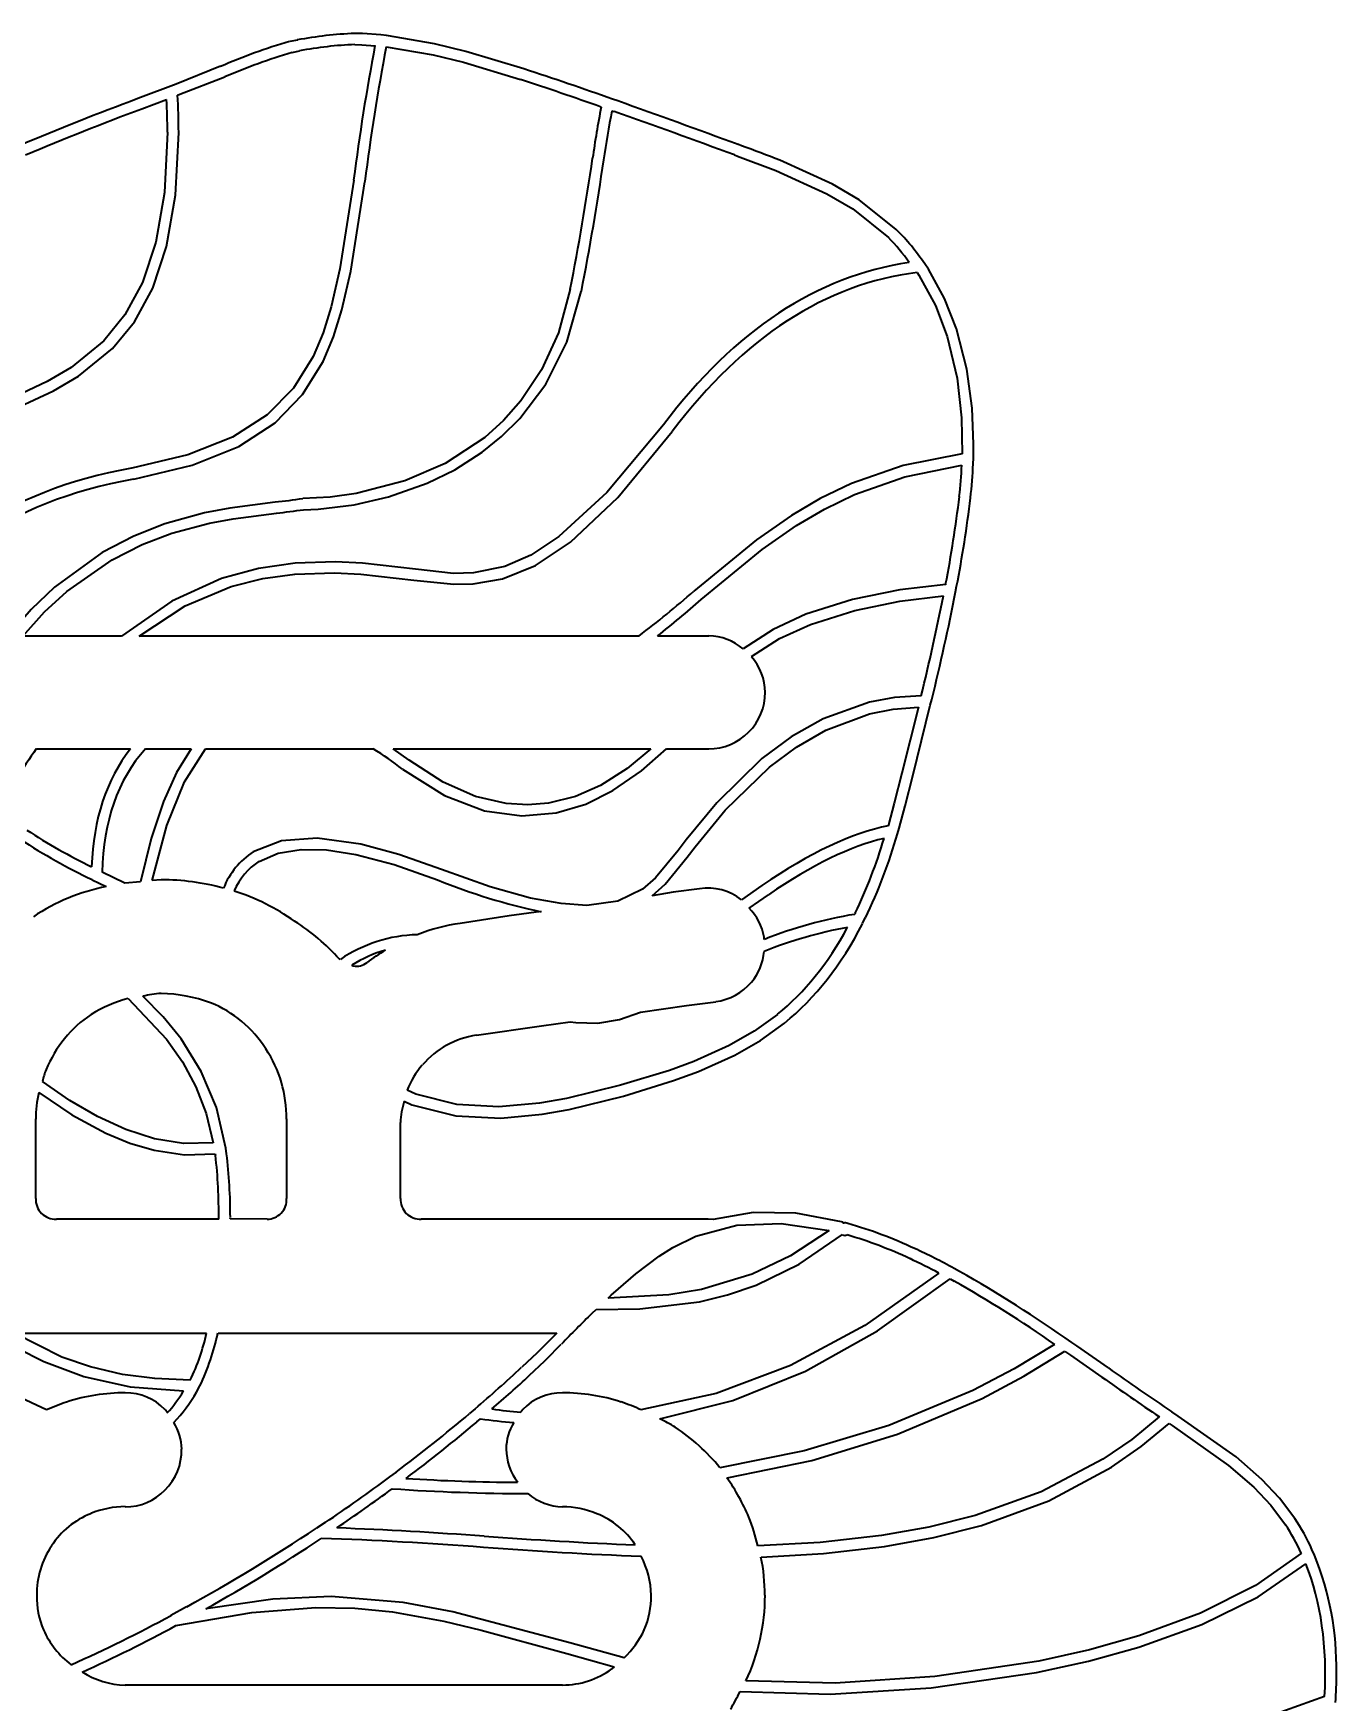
# Model space of a CAD drawing. Extents: x 315 to 857, y 212 to 651.
# Drawn here: x 402.13 to 411.11, y 323.7 to 335.2 of the extents above; entities that cross this region are included whole.
import ezdxf

# ---------------------------------------------------------------- set-up
doc = ezdxf.new("R2010")
doc.units = 0

msp = doc.modelspace()

# ---------------------------------------------------------------- linework, layer by layer
at = {"color": 7, "lineweight": 35, "ltscale": 0.001332}
msp.add_line((404.398, 335.203), (404.344, 335.204), dxfattribs=at)
at = {"color": 7, "lineweight": 35, "ltscale": 0.003192}
msp.add_line((404.525, 335.193), (404.398, 335.203), dxfattribs=at)
at = {"color": 7, "lineweight": 35, "ltscale": 0.000957027}
msp.add_line((404.563, 335.189), (404.525, 335.193), dxfattribs=at)
at = {"color": 7, "lineweight": 35, "ltscale": 0.001361}
msp.add_line((403.949, 335.158), (403.896, 335.147), dxfattribs=at)
at = {"color": 7, "lineweight": 35, "ltscale": 0.001288}
msp.add_line((403.913, 335.072), (403.964, 335.083), dxfattribs=at)
at = {"color": 7, "lineweight": 35, "ltscale": 0.001219}
msp.add_line((404.345, 335.127), (404.394, 335.126), dxfattribs=at)
at = {"color": 7, "lineweight": 35, "ltscale": 0.002253}
msp.add_line((404.394, 335.126), (404.484, 335.119), dxfattribs=at)
at = {"color": 7, "lineweight": 35, "ltscale": 0.008247}
msp.add_line((403.419, 334.977), (403.113, 334.855), dxfattribs=at)
at = {"color": 7, "lineweight": 35, "ltscale": 0.007029}
msp.add_line((403.113, 334.855), (402.85, 334.755), dxfattribs=at)
at = {"color": 7, "lineweight": 35, "ltscale": 0.008282}
msp.add_line((403.14, 334.784), (403.448, 334.905), dxfattribs=at)
at = {"color": 7, "lineweight": 35, "ltscale": 0.004557}
msp.add_line((402.878, 334.683), (403.048, 334.748), dxfattribs=at)
at = {"color": 7, "lineweight": 35, "ltscale": 0.000432291}
msp.add_line((403.124, 334.777), (403.14, 334.784), dxfattribs=at)
at = {"color": 7, "lineweight": 35, "ltscale": 0.000940692}
msp.add_line((406.157, 334.739), (406.121, 334.751), dxfattribs=at)
at = {"color": 7, "lineweight": 35, "ltscale": 0.000371077}
msp.add_line((406.117, 334.671), (406.131, 334.666), dxfattribs=at)
at = {"color": 7, "lineweight": 35, "ltscale": 0.000584797}
msp.add_line((407.009, 334.43), (406.988, 334.438), dxfattribs=at)
at = {"color": 7, "lineweight": 35, "ltscale": 0.00057732}
msp.add_line((406.961, 334.366), (406.983, 334.358), dxfattribs=at)
at = {"color": 7, "lineweight": 35, "ltscale": 0.007046}
msp.add_line((406.983, 334.358), (407.246, 334.258), dxfattribs=at)
at = {"color": 7, "lineweight": 35, "ltscale": 0.001116}
msp.add_line((408.298, 333.579), (408.273, 333.616), dxfattribs=at)
at = {"color": 7, "lineweight": 35, "ltscale": 0.000574548}
msp.add_line((408.22, 333.556), (408.233, 333.537), dxfattribs=at)
at = {"color": 7, "lineweight": 35, "ltscale": 0.002455}
msp.add_line((408.608, 332.276), (408.609, 332.374), dxfattribs=at)
at = {"color": 7, "lineweight": 35, "ltscale": 0.000948038}
msp.add_line((408.607, 332.238), (408.608, 332.276), dxfattribs=at)
at = {"color": 7, "lineweight": 35, "ltscale": 4.81801e-05}
msp.add_line((408.417, 331.409), (408.417, 331.407), dxfattribs=at)
at = {"color": 7, "lineweight": 35, "ltscale": 0.000992611}
msp.add_line((408.485, 331.355), (408.492, 331.394), dxfattribs=at)
at = {"color": 7, "lineweight": 35, "ltscale": 0.017057}
msp.add_line((402.738, 331.051), (402.056, 331.051), dxfattribs=at)
at = {"color": 7, "lineweight": 35, "ltscale": 0.086107}
msp.add_line((406.302, 331.051), (402.858, 331.051), dxfattribs=at)
at = {"color": 7, "lineweight": 35, "ltscale": 0.008829}
msp.add_line((406.784, 331.051), (406.431, 331.051), dxfattribs=at)
at = {"color": 7, "lineweight": 35, "ltscale": 0.000966836}
msp.add_line((408.311, 330.575), (408.321, 330.613), dxfattribs=at)
at = {"color": 7, "lineweight": 35, "ltscale": 0.011698}
msp.add_line((408.229, 330.561), (408.115, 330.107), dxfattribs=at)
at = {"color": 7, "lineweight": 35, "ltscale": 0.012561}
msp.add_line((408.19, 330.088), (408.311, 330.575), dxfattribs=at)
at = {"color": 7, "lineweight": 35, "ltscale": 0.016203}
msp.add_line((402.15, 330.274), (402.798, 330.274), dxfattribs=at)
at = {"color": 7, "lineweight": 35, "ltscale": 0.007855}
msp.add_line((402.902, 330.274), (403.216, 330.274), dxfattribs=at)
at = {"color": 7, "lineweight": 35, "ltscale": 0.028923}
msp.add_line((403.315, 330.274), (404.472, 330.274), dxfattribs=at)
at = {"color": 7, "lineweight": 35, "ltscale": 0.003407}
msp.add_line((404.72, 330.195), (404.609, 330.274), dxfattribs=at)
at = {"color": 7, "lineweight": 35, "ltscale": 0.044413}
msp.add_line((404.609, 330.274), (406.385, 330.274), dxfattribs=at)
at = {"color": 7, "lineweight": 35, "ltscale": 0.007272}
msp.add_line((406.493, 330.274), (406.784, 330.274), dxfattribs=at)
at = {"color": 7, "lineweight": 35, "ltscale": 0.005364}
msp.add_line((408.115, 330.107), (408.063, 329.899), dxfattribs=at)
at = {"color": 7, "lineweight": 35, "ltscale": 0.005356}
msp.add_line((408.137, 329.88), (408.19, 330.088), dxfattribs=at)
at = {"color": 7, "lineweight": 35, "ltscale": 0.00388}
msp.add_line((408.063, 329.899), (408.022, 329.749), dxfattribs=at)
at = {"color": 7, "lineweight": 35, "ltscale": 0.003951}
msp.add_line((408.096, 329.728), (408.137, 329.88), dxfattribs=at)
at = {"color": 7, "lineweight": 35, "ltscale": 0.000154578}
msp.add_line((408.022, 329.749), (408.021, 329.743), dxfattribs=at)
at = {"color": 7, "lineweight": 35, "ltscale": 0.00103}
msp.add_line((408.085, 329.688), (408.096, 329.728), dxfattribs=at)
at = {"color": 7, "lineweight": 35, "ltscale": 0.002281}
msp.add_line((406.629, 329.646), (406.574, 329.573), dxfattribs=at)
at = {"color": 7, "lineweight": 35, "ltscale": 0.002256}
msp.add_line((406.636, 329.527), (406.69, 329.599), dxfattribs=at)
at = {"color": 7, "lineweight": 35, "ltscale": 0.002707}
msp.add_line((402.535, 329.372), (402.632, 329.324), dxfattribs=at)
at = {"color": 7, "lineweight": 35, "ltscale": 0.004329}
msp.add_line((402.76, 329.347), (402.604, 329.424), dxfattribs=at)
at = {"color": 7, "lineweight": 35, "ltscale": 0.002739}
msp.add_line((402.869, 329.358), (402.76, 329.347), dxfattribs=at)
at = {"color": 7, "lineweight": 35, "ltscale": 0.001537}
msp.add_line((403.01, 329.372), (402.949, 329.366), dxfattribs=at)
at = {"color": 7, "lineweight": 35, "ltscale": 0.004293}
msp.add_line((407.151, 329.331), (407.01, 329.233), dxfattribs=at)
at = {"color": 7, "lineweight": 35, "ltscale": 0.005419}
msp.add_line((406.158, 329.225), (405.944, 329.195), dxfattribs=at)
at = {"color": 7, "lineweight": 35, "ltscale": 0.00364}
msp.add_line((406.539, 329.285), (406.395, 329.26), dxfattribs=at)
at = {"color": 7, "lineweight": 35, "ltscale": 0.004598}
msp.add_line((406.721, 329.308), (406.539, 329.285), dxfattribs=at)
at = {"color": 7, "lineweight": 35, "ltscale": 0.004023}
msp.add_line((407.063, 329.176), (407.195, 329.268), dxfattribs=at)
at = {"color": 7, "lineweight": 35, "ltscale": 0.008521}
msp.add_line((405.409, 329.122), (405.072, 329.071), dxfattribs=at)
at = {"color": 7, "lineweight": 35, "ltscale": 0.005595}
msp.add_line((405.63, 329.152), (405.409, 329.122), dxfattribs=at)
at = {"color": 7, "lineweight": 35, "ltscale": 0.000261706}
msp.add_line((407.794, 329.142), (407.79, 329.133), dxfattribs=at)
at = {"color": 7, "lineweight": 35, "ltscale": 0.001092}
msp.add_line((407.844, 329.069), (407.863, 329.108), dxfattribs=at)
at = {"color": 7, "lineweight": 35, "ltscale": 0.000389181}
msp.add_line((407.167, 328.96), (407.165, 328.975), dxfattribs=at)
at = {"color": 7, "lineweight": 35, "ltscale": 0.000173671}
msp.add_line((404.245, 328.822), (404.239, 328.825), dxfattribs=at)
at = {"color": 7, "lineweight": 35, "ltscale": 0.000249756}
msp.add_line((404.334, 328.777), (404.325, 328.782), dxfattribs=at)
at = {"color": 7, "lineweight": 35, "ltscale": 0.0051}
msp.add_line((406.63, 328.504), (406.832, 328.531), dxfattribs=at)
at = {"color": 7, "lineweight": 35, "ltscale": 0.007973}
msp.add_line((406.314, 328.46), (406.63, 328.504), dxfattribs=at)
at = {"color": 7, "lineweight": 35, "ltscale": 0.01131}
msp.add_line((405.183, 328.301), (405.631, 328.365), dxfattribs=at)
at = {"color": 7, "lineweight": 35, "ltscale": 0.00502}
msp.add_line((405.631, 328.365), (405.83, 328.393), dxfattribs=at)
at = {"color": 7, "lineweight": 35, "ltscale": 0.000951612}
msp.add_line((405.83, 328.393), (405.867, 328.388), dxfattribs=at)
at = {"color": 7, "lineweight": 35, "ltscale": 0.00145}
msp.add_line((404.686, 327.845), (404.738, 327.821), dxfattribs=at)
at = {"color": 7, "lineweight": 35, "ltscale": 0.001673}
msp.add_line((404.765, 327.893), (404.705, 327.921), dxfattribs=at)
at = {"color": 7, "lineweight": 35, "ltscale": 0.013677}
msp.add_line((402.146, 327.176), (402.146, 327.723), dxfattribs=at)
at = {"color": 7, "lineweight": 35, "ltscale": 0.000197601}
msp.add_line((403.874, 327.723), (403.874, 327.715), dxfattribs=at)
at = {"color": 7, "lineweight": 35, "ltscale": 0.000198364}
for p, q in [((403.874, 327.715), (403.874, 327.707)), ((403.874, 327.707), (403.874, 327.699))]:
    msp.add_line(p, q, dxfattribs=at)
at = {"color": 7, "lineweight": 35, "ltscale": 0.013083}
for p, q in [((403.874, 327.699), (403.874, 327.176)), ((404.659, 327.176), (404.659, 327.699))]:
    msp.add_line(p, q, dxfattribs=at)
at = {"color": 7, "lineweight": 35, "ltscale": 0.000963533}
msp.add_line((403.461, 327.483), (403.456, 327.521), dxfattribs=at)
at = {"color": 7, "lineweight": 35, "ltscale": 0.000222951}
msp.add_line((403.383, 327.482), (403.384, 327.473), dxfattribs=at)
at = {"color": 7, "lineweight": 35, "ltscale": 0.027955}
msp.add_line((403.407, 327.033), (402.289, 327.033), dxfattribs=at)
at = {"color": 7, "lineweight": 35, "ltscale": 0.000282462}
msp.add_line((403.486, 327.034), (403.487, 327.045), dxfattribs=at)
at = {"color": 7, "lineweight": 35, "ltscale": 0.006339}
msp.add_line((403.74, 327.033), (403.486, 327.034), dxfattribs=at)
at = {"color": 7, "lineweight": 35, "ltscale": 0.004886}
msp.add_line((404.998, 327.033), (404.802, 327.033), dxfattribs=at)
at = {"color": 7, "lineweight": 35, "ltscale": 0.043966}
msp.add_line((406.756, 327.033), (404.998, 327.033), dxfattribs=at)
at = {"color": 7, "lineweight": 35, "ltscale": 0.000508118}
msp.add_line((406.777, 327.033), (406.756, 327.033), dxfattribs=at)
at = {"color": 7, "lineweight": 35, "ltscale": 9.53674e-05}
msp.add_line((406.78, 327.033), (406.777, 327.033), dxfattribs=at)
at = {"color": 7, "lineweight": 35, "ltscale": 0.000847821}
msp.add_line((406.814, 327.03), (406.78, 327.033), dxfattribs=at)
at = {"color": 7, "lineweight": 35, "ltscale": 0.00028737}
msp.add_line((407.709, 327.012), (407.698, 327.015), dxfattribs=at)
at = {"color": 7, "lineweight": 35, "ltscale": 0.000588248}
msp.add_line((407.742, 327.003), (407.72, 327.009), dxfattribs=at)
at = {"color": 7, "lineweight": 35, "ltscale": 0.001075}
msp.add_line((408.513, 326.672), (408.475, 326.693), dxfattribs=at)
at = {"color": 7, "lineweight": 35, "ltscale": 0.004431}
msp.add_line((406.112, 326.508), (406.246, 326.625), dxfattribs=at)
at = {"color": 7, "lineweight": 35, "ltscale": 0.001161}
msp.add_line((406.246, 326.625), (406.281, 326.655), dxfattribs=at)
at = {"color": 7, "lineweight": 35, "ltscale": 0.000823362}
msp.add_line((408.447, 326.621), (408.475, 326.605), dxfattribs=at)
at = {"color": 7, "lineweight": 35, "ltscale": 0.000741817}
msp.add_line((406.091, 326.488), (406.112, 326.508), dxfattribs=at)
at = {"color": 7, "lineweight": 35, "ltscale": 0.000989641}
msp.add_line((405.98, 326.384), (406.009, 326.411), dxfattribs=at)
at = {"color": 7, "lineweight": 35, "ltscale": 0.033082}
msp.add_line((402, 326.248), (403.323, 326.248), dxfattribs=at)
at = {"color": 7, "lineweight": 35, "ltscale": 0.039897}
msp.add_line((403.402, 326.248), (404.998, 326.248), dxfattribs=at)
at = {"color": 7, "lineweight": 35, "ltscale": 0.018462}
msp.add_line((404.998, 326.248), (405.736, 326.248), dxfattribs=at)
at = {"color": 7, "lineweight": 35, "ltscale": 0.00366}
msp.add_line((405.713, 326.225), (405.611, 326.121), dxfattribs=at)
at = {"color": 7, "lineweight": 35, "ltscale": 0.000802746}
msp.add_line((405.736, 326.248), (405.713, 326.225), dxfattribs=at)
at = {"color": 7, "lineweight": 35, "ltscale": 0.003656}
msp.add_line((405.602, 326.112), (405.495, 326.012), dxfattribs=at)
at = {"color": 7, "lineweight": 35, "ltscale": 0.000319923}
msp.add_line((405.611, 326.121), (405.602, 326.112), dxfattribs=at)
at = {"color": 7, "lineweight": 35, "ltscale": 0.003721}
msp.add_line((405.664, 326.065), (405.768, 326.172), dxfattribs=at)
at = {"color": 7, "lineweight": 35, "ltscale": 0.000145586}
msp.add_line((409.238, 326.123), (409.243, 326.119), dxfattribs=at)
at = {"color": 7, "lineweight": 35, "ltscale": 0.001004}
msp.add_line((409.243, 326.119), (409.276, 326.096), dxfattribs=at)
at = {"color": 7, "lineweight": 35, "ltscale": 0.000999744}
msp.add_line((409.32, 326.16), (409.287, 326.183), dxfattribs=at)
at = {"color": 7, "lineweight": 35, "ltscale": 0.006656}
msp.add_line((409.538, 326.007), (409.32, 326.16), dxfattribs=at)
at = {"color": 7, "lineweight": 35, "ltscale": 0.003705}
msp.add_line((405.547, 325.955), (405.655, 326.057), dxfattribs=at)
at = {"color": 7, "lineweight": 35, "ltscale": 0.000323149}
msp.add_line((405.655, 326.057), (405.664, 326.066), dxfattribs=at)
at = {"color": 7, "lineweight": 35, "ltscale": 0.006644}
msp.add_line((409.276, 326.096), (409.493, 325.944), dxfattribs=at)
at = {"color": 7, "lineweight": 35, "ltscale": 0.001194}
msp.add_line((403.254, 325.841), (403.277, 325.883), dxfattribs=at)
at = {"color": 7, "lineweight": 35, "ltscale": 0.000717812}
msp.add_line((403.053, 325.698), (403.037, 325.721), dxfattribs=at)
at = {"color": 7, "lineweight": 35, "ltscale": 0.001241}
msp.add_line((405.174, 325.725), (405.136, 325.693), dxfattribs=at)
at = {"color": 7, "lineweight": 35, "ltscale": 0.000856021}
msp.add_line((405.186, 325.635), (405.212, 325.657), dxfattribs=at)
at = {"color": 7, "lineweight": 35, "ltscale": 0.000555923}
msp.add_line((405.502, 325.721), (405.49, 325.703), dxfattribs=at)
at = {"color": 7, "lineweight": 35, "ltscale": 0.001346}
msp.add_line((410.02, 325.675), (409.975, 325.705), dxfattribs=at)
at = {"color": 7, "lineweight": 35, "ltscale": 0.000644771}
msp.add_line((409.956, 325.625), (409.977, 325.611), dxfattribs=at)
at = {"color": 7, "lineweight": 35, "ltscale": 0.001397}
msp.add_line((404.63, 325.29), (404.585, 325.257), dxfattribs=at)
at = {"color": 7, "lineweight": 35, "ltscale": 0.001801}
msp.add_line((404.14, 324.943), (404.081, 324.903), dxfattribs=at)
at = {"color": 7, "lineweight": 35, "ltscale": 0.00108}
msp.add_line((410.958, 324.717), (410.941, 324.757), dxfattribs=at)
at = {"color": 7, "lineweight": 35, "ltscale": 0.003075}
msp.add_line((403.186, 324.36), (403.078, 324.301), dxfattribs=at)
at = {"color": 7, "lineweight": 35, "ltscale": 0.008496}
msp.add_line((405.806, 324.039), (406.133, 323.948), dxfattribs=at)
at = {"color": 7, "lineweight": 35, "ltscale": 0.009704}
msp.add_line((406.201, 324.009), (405.827, 324.113), dxfattribs=at)
at = {"color": 7, "lineweight": 35, "ltscale": 0.000550365}
msp.add_line((406.133, 323.948), (406.117, 323.933), dxfattribs=at)
at = {"color": 7, "lineweight": 35, "ltscale": 0.075321}
msp.add_line((405.776, 323.822), (402.763, 323.822), dxfattribs=at)
at = {"color": 7, "lineweight": 35}
for points in [[(404.561, 335.111), (404.885, 335.056), (405.094, 335.005), (405.486, 334.886)], [(405.51, 334.959), (405.11, 335.08), (404.895, 335.133), (404.563, 335.189)], [(403.054, 334.524), (403.033, 334.108), (402.974, 333.766), (402.882, 333.488), (402.761, 333.264), (402.615, 333.086), (402.389, 332.902), (402.224, 332.805), (401.873, 332.64)], [(401.904, 332.57), (402.269, 332.741), (402.44, 332.842), (402.675, 333.032), (402.826, 333.217), (402.953, 333.448), (403.048, 333.736), (403.109, 334.09), (403.131, 334.52)], [(408.076, 333.853), (407.82, 334.057), (407.638, 334.165), (407.275, 334.33)], [(404.337, 334.193), (404.242, 333.582), (404.183, 333.319), (404.127, 333.14), (404.058, 332.977), (403.923, 332.759), (403.741, 332.575), (403.501, 332.422), (403.193, 332.3), (402.807, 332.208)], [(402.821, 332.132), (403.223, 332.229), (403.545, 332.358), (403.795, 332.521), (403.985, 332.715), (404.126, 332.943), (404.198, 333.113), (404.256, 333.298), (404.317, 333.566), (404.413, 334.182)], [(407.246, 334.258), (407.599, 334.098), (407.776, 333.994), (408.022, 333.798)], [(408.233, 333.537), (408.346, 333.329), (408.427, 333.115), (408.495, 332.828), (408.526, 332.554), (408.531, 332.306)], [(408.609, 332.374), (408.599, 332.621), (408.562, 332.89), (408.491, 333.169), (408.408, 333.377), (408.298, 333.579)], [(405.83, 333.441), (405.748, 333.141), (405.632, 332.886), (405.49, 332.672), (405.37, 332.536), (405.241, 332.42), (404.967, 332.24), (404.69, 332.121), (404.355, 332.033), (404.174, 332.008), (403.987, 331.998)], [(403.992, 331.921), (404.092, 331.925), (404.341, 331.956), (404.578, 332.011), (404.843, 332.104), (405.034, 332.197), (405.222, 332.317), (405.356, 332.425), (405.483, 332.55), (405.661, 332.787), (405.805, 333.077), (405.905, 333.426)], [(404.752, 331.435), (405.027, 331.408), (405.161, 331.411), (405.363, 331.446), (405.589, 331.537), (405.832, 331.698), (406.157, 332.005), (406.533, 332.461)], [(406.472, 332.507), (406.082, 332.039), (405.751, 331.736), (405.557, 331.609), (405.379, 331.531), (405.162, 331.486), (405.026, 331.483), (404.763, 331.511)], [(408.531, 332.306), (408.124, 332.227), (407.767, 332.102), (407.553, 331.998), (407.355, 331.882), (407.113, 331.714), (406.681, 331.36)], [(406.731, 331.302), (407.153, 331.648), (407.389, 331.812), (407.581, 331.925), (407.789, 332.027), (408.135, 332.149), (408.529, 332.228)], [(403.795, 331.974), (403.483, 331.933), (403.31, 331.9), (403.036, 331.825), (402.821, 331.74), (402.604, 331.626), (402.276, 331.388), (402.115, 331.233), (401.957, 331.051)], [(402.056, 331.051), (402.207, 331.217), (402.361, 331.359), (402.673, 331.577), (402.88, 331.682), (403.083, 331.759), (403.343, 331.829), (403.507, 331.859), (403.804, 331.898)], [(404.763, 331.511), (404.397, 331.553), (404.212, 331.562), (403.933, 331.554), (403.681, 331.517), (403.427, 331.448), (403.084, 331.292), (402.738, 331.051)], [(402.858, 331.051), (403.176, 331.258), (403.492, 331.392), (403.711, 331.447), (403.931, 331.478), (404.204, 331.486), (404.386, 331.477), (404.752, 331.435)], [(408.417, 331.407), (408.102, 331.37), (407.775, 331.303), (407.453, 331.201), (407.227, 331.095), (407.022, 330.963)], [(407.078, 330.909), (407.272, 331.033), (407.486, 331.131), (407.79, 331.228), (408.101, 331.292), (408.401, 331.328)], [(408.248, 330.639), (408.064, 330.627), (407.891, 330.595), (407.572, 330.481), (407.351, 330.356), (407.151, 330.206), (406.84, 329.901), (406.629, 329.646)], [(406.69, 329.599), (406.898, 329.85), (407.203, 330.148), (407.388, 330.286), (407.59, 330.402), (407.891, 330.515), (408.055, 330.547), (408.229, 330.561)], [(403.216, 330.274), (403.115, 330.11), (403.026, 329.911), (402.941, 329.655), (402.869, 329.358)], [(402.949, 329.366), (403.049, 329.745), (403.171, 330.047), (403.315, 330.274)], [(404.674, 330.134), (404.964, 329.951), (405.238, 329.847), (405.495, 329.811), (405.733, 329.832), (405.937, 329.893), (406.124, 329.986), (406.321, 330.121), (406.493, 330.274)], [(406.385, 330.274), (406.222, 330.138), (406.038, 330.022), (405.866, 329.946), (405.679, 329.899), (405.537, 329.887), (405.387, 329.896), (405.177, 329.946), (404.954, 330.043), (404.72, 330.195)], [(404.942, 329.442), (404.648, 329.546), (404.386, 329.616), (404.086, 329.657), (403.839, 329.64), (403.645, 329.564)], [(403.686, 329.498), (403.816, 329.555), (403.974, 329.581), (404.15, 329.577), (404.353, 329.545), (404.615, 329.476), (404.914, 329.371)], [(406.574, 329.573), (406.418, 329.384), (406.328, 329.307), (406.158, 329.225)], [(405.944, 329.195), (405.768, 329.207), (405.556, 329.245), (405.277, 329.323), (404.942, 329.442)], [(406.395, 329.26), (406.483, 329.34), (406.636, 329.527)], [(402.783, 328.554), (403.048, 328.273), (403.158, 328.116), (403.249, 327.945), (403.32, 327.76), (403.368, 327.559)], [(403.456, 327.521), (403.392, 327.802), (403.287, 328.051), (403.147, 328.275), (403.023, 328.427), (402.884, 328.569)], [(405.867, 328.388), (406.02, 328.383), (406.168, 328.409), (406.314, 328.46)], [(407.259, 328.444), (407.097, 328.328), (406.925, 328.229), (406.682, 328.12), (406.514, 328.058), (406.175, 327.955)], [(406.196, 327.881), (406.542, 327.987), (406.713, 328.05), (406.963, 328.162), (407.141, 328.264), (407.307, 328.384)], [(403.368, 327.559), (403.165, 327.555), (402.964, 327.587), (402.766, 327.65), (402.571, 327.739), (402.38, 327.851), (402.192, 327.982)], [(406.175, 327.955), (405.804, 327.864), (405.617, 327.831), (405.337, 327.806), (405.047, 327.822), (404.765, 327.893)], [(402.167, 327.905), (402.395, 327.751), (402.628, 327.625), (402.794, 327.557), (402.962, 327.508), (403.171, 327.477), (403.383, 327.482)], [(404.738, 327.821), (405.041, 327.745), (405.352, 327.729), (405.635, 327.755), (405.823, 327.789), (406.196, 327.881)], [(407.698, 327.015), (407.384, 327.073), (407.09, 327.078), (406.814, 327.03)], [(406.009, 326.411), (406.31, 326.414), (406.72, 326.464), (406.913, 326.512), (407.11, 326.578), (407.408, 326.722), (407.706, 326.926)], [(407.613, 326.954), (407.348, 326.779), (407.083, 326.653), (406.735, 326.548), (406.51, 326.51), (406.091, 326.488)], [(406.281, 326.655), (406.442, 326.778), (406.536, 326.838), (406.694, 326.915)], [(406.694, 326.915), (406.978, 326.991), (407.284, 327.003), (407.613, 326.954)], [(407.72, 327.009), (407.718, 327.006), (407.717, 327.005), (407.716, 327.005), (407.715, 327.005), (407.713, 327.006), (407.711, 327.01), (407.709, 327.012)], [(408.37, 326.66), (407.859, 326.3), (407.348, 326.025), (406.835, 325.832), (406.316, 325.719)], [(406.447, 325.657), (406.951, 325.783), (407.451, 325.984), (407.948, 326.264), (408.447, 326.621)], [(402.221, 325.719), (401.796, 325.917), (401.407, 326.169), (401.085, 326.417)], [(401.857, 326.248), (402.02, 326.144), (402.202, 326.051), (402.477, 325.948), (402.796, 325.878), (403.164, 325.849)], [(403.21, 325.924), (402.966, 325.934), (402.744, 325.963), (402.524, 326.014), (402.326, 326.082), (402, 326.248)], [(409.168, 326.17), (408.888, 326.001), (408.603, 325.852), (408.024, 325.61), (407.441, 325.436), (406.861, 325.319)], [(406.91, 325.25), (407.495, 325.37), (408.084, 325.55), (408.668, 325.797), (408.955, 325.95), (409.238, 326.123)], [(409.889, 325.67), (409.7, 325.515), (409.501, 325.378), (409.075, 325.154), (408.619, 324.99), (408.301, 324.911), (407.974, 324.852), (407.553, 324.804), (407.123, 324.781)], [(410.823, 324.97), (410.717, 325.11), (410.596, 325.238), (410.418, 325.394), (410.02, 325.675)], [(407.145, 324.704), (407.575, 324.728), (407.996, 324.777), (408.335, 324.838), (408.663, 324.922), (409.127, 325.092), (409.56, 325.323), (409.763, 325.465), (409.956, 325.625)], [(409.977, 325.611), (410.366, 325.336), (410.54, 325.185), (410.657, 325.061), (410.759, 324.927)], [(410.868, 324.731), (410.551, 324.507), (410.173, 324.317), (409.749, 324.161), (409.409, 324.065), (409.058, 323.987), (408.343, 323.88), (407.655, 323.836), (407.04, 323.851)], [(407.001, 323.777), (407.62, 323.76), (408.318, 323.803), (409.043, 323.909), (409.401, 323.987), (409.748, 324.083), (410.182, 324.24), (410.57, 324.431), (410.898, 324.657)], [(405.827, 324.113), (405.02, 324.326), (404.679, 324.392), (404.182, 324.433), (403.781, 324.413), (403.318, 324.347)], [(403.112, 324.232), (403.636, 324.322), (404.077, 324.357), (404.344, 324.353), (404.604, 324.327), (404.959, 324.262), (405.215, 324.201), (405.806, 324.039)], [(411.028, 323.743), (410.311, 323.485), (409.663, 323.307), (409.08, 323.196), (408.557, 323.142), (408.088, 323.135), (407.54, 323.181), (407.22, 323.234), (406.668, 323.364)]]:
    msp.add_lwpolyline(points, dxfattribs=at)
for centre, radius, start, end in [((404.457, 332.459), 2.747, 92.3556, 100.6712), ((405.002, 331.338), 3.967, 106.2036, 113.5122), ((404.45, 332.532), 2.597, 92.2975, 100.7835), ((420.981, 332.027), 16.785, 169.3833, 172.5838), ((420.959, 332.031), 16.685, 169.3615, 172.592), ((405.005, 331.333), 3.895, 106.2767, 113.55), ((397.624, 310.907), 25.235, 70.5105, 71.8477), ((397.842, 311.488), 24.692, 70.4102, 71.9086), ((409.852, 315.921), 20.093, 110.3936, 112.9021), ((397.498, 334.487), 5.556, 0.3786, 2.6932), ((397.429, 334.495), 5.702, 0.2521, 2.839), ((378.125, 256.03), 83.551, 69.79067, 70.39668), ((409.87, 315.902), 20.04, 110.4216, 112.886), ((411.764, 333.553), 5.834, 168.7011, 172.2116), ((411.928, 333.521), 5.924, 168.8083, 172.1275), ((380.911, 263.736), 75.281, 69.75469, 70.42645), ((403.643, 325.101), 9.917, 68.5187, 70.1581), ((387.536, 337.016), 18.64, 348.9402, 351.7571), ((387.694, 336.992), 18.558, 348.9206, 351.7608), ((407.008, 332.767), 1.523, 33.8537, 45.4416), ((407.028, 332.834), 1.385, 34.7896, 44.1101), ((405.359, 332.371), 3.172, 353.5074, 357.4187), ((405.378, 332.375), 3.231, 353.3847, 357.5651), ((403.337, 336.498), 4.546, 275.7853, 278.2245), ((400.219, 333.007), 8.352, 348.9668, 353.1565), ((400.302, 332.994), 8.345, 348.9476, 353.179), ((403.379, 336.114), 4.237, 275.7519, 278.32), ((402.517, 336.071), 6.287, 307.0183, 311.4762), ((401.113, 337.715), 8.526, 308.595, 311.2234), ((392.316, 334.537), 16.402, 346.2538, 348.7184), ((392.882, 334.418), 15.901, 346.1544, 348.8943), ((406.777, 330.672), 0.38, 49.8383, 88.8213), ((406.792, 330.656), 0.381, 0.9703, 41.4002), ((406.784, 330.663), 0.389, 269.9969, 0.0173), ((407.112, 326.817), 6.048, 145.1307, 149.796), ((402.755, 327.586), 3.19, 53.0229, 57.4382), ((404.199, 332.928), 3.847, 236.6662, 244.3063), ((404.615, 330.68), 3.609, 334.1841, 344.0519), ((404.322, 333.132), 4.163, 236.7802, 244.5784), ((403.94, 329.113), 0.539, 123.1615, 158.1126), ((404.638, 330.655), 3.5, 334.3821, 343.4284), ((403.936, 329.113), 0.46, 122.9839, 156.82), ((403.005, 327.727), 1.645, 74.709, 89.8253), ((406.517, 333.321), 4.263, 247.9123, 257.9893), ((402.899, 327.963), 1.387, 101.0937, 123.7026), ((403.045, 327.834), 1.533, 54.7509, 72.2115), ((406.78, 328.944), 0.369, 51.4807, 99.2301), ((406.795, 328.911), 0.376, 9.9084, 44.648), ((408.278, 326.163), 3.01, 99.3299, 111.6532), ((403.128, 327.824), 1.495, 41.999, 57.5686), ((404.799, 328.01), 0.983, 91.3879, 124.2933), ((405.259, 327.761), 1.323, 98.1342, 111.4402), ((408.277, 326.086), 3.005, 100.2735, 111.7147), ((404.803, 328.037), 0.885, 106.1078, 122.6832), ((405.304, 327.624), 1.467, 120.5935, 126.6242), ((406.79, 328.909), 0.377, 319.9153, 355.3089), ((404.356, 328.894), 0.118, 259.3388, 308.3636), ((406.779, 328.921), 0.393, 277.7443, 319.5791), ((403.026, 327.633), 0.952, 104.7987, 121.6164), ((403.05, 327.903), 0.686, 93.3413, 104.0138), ((403, 327.591), 0.996, 69.3763, 89.421), ((403.052, 327.778), 0.803, 32.2391, 68.1174), ((403.014, 327.731), 0.863, 124.3429, 157.349), ((405.273, 327.696), 0.611, 98.4707, 139.2201), ((403.016, 327.733), 0.858, 359.2795, 33.4938), ((402.837, 327.826), 0.664, 159.0731, 166.4293), ((405.284, 327.689), 0.624, 139.4438, 158.1881), ((402.985, 327.718), 0.839, 167.1302, 179.6786), ((405.213, 327.671), 0.555, 161.7558, 177.1614), ((399.872, 327.076), 3.535, 359.3013, 6.4562), ((399.889, 327.054), 3.598, 359.8603, 6.8553), ((402.281, 327.168), 0.135, 176.91, 273.0792), ((403.739, 327.168), 0.136, 270.4975, 3.1687), ((404.795, 327.168), 0.135, 176.9258, 273.0655), ((407.723, 326.947), 0.0267, 232.8022, 302.0417), ((406.861, 323.955), 3.096, 64.959, 73.5492), ((406.838, 323.894), 3.238, 65.0641, 73.7759), ((406.142, 322.404), 4.883, 61.456, 65.0325), ((406.346, 322.896), 4.274, 61.7303, 64.7214), ((404.369, 319.305), 8.376, 55.0417, 60.6401), ((404.031, 318.754), 9.099, 54.7183, 60.4883), ((412.798, 319.382), 9.773, 134.235, 135.9917), ((401.846, 326.575), 1.513, 334.4676, 347.5056), ((401.831, 326.578), 1.604, 334.3408, 348.1472), ((398.469, 333.563), 10.314, 310.545, 312.9341), ((418.795, 338.928), 15.894, 234.3801, 236.2952), ((398.611, 333.485), 10.238, 310.7161, 312.6494), ((419.974, 340.672), 18.076, 234.5642, 236.0898), ((402.857, 324.309), 1.546, 108.8042, 114.2858), ((402.763, 324.517), 1.319, 89.9853, 107.8409), ((402.767, 325.463), 0.373, 43.7411, 90.5816), ((402.239, 326.415), 1.085, 318.5841, 328.5215), ((402.263, 326.413), 1.144, 316.8989, 330.0155), ((405.772, 325.463), 0.373, 89.4367, 136.2371), ((405.776, 324.517), 1.319, 72.1591, 90.0147), ((405.684, 324.315), 1.54, 65.749, 71.1838), ((397.908, 334.255), 11.205, 306.8599, 310.1701), ((405.713, 329.168), 3.547, 261.8777, 265.5958), ((405.828, 329.666), 3.978, 262.2146, 265.1183), ((405.819, 324.379), 1.424, 58.9541, 63.8424), ((402.787, 325.44), 0.365, 1.2667, 31.5226), ((398.073, 334.074), 11.037, 306.8856, 310.1249), ((405.753, 325.44), 0.366, 148.4326, 178.718), ((405.82, 324.48), 1.337, 38.8868, 56.7668), ((402.769, 325.439), 0.382, 314.3858, 1.2555), ((405.767, 325.453), 0.379, 180.7246, 217.8866), ((397.345, 335.028), 12.162, 303.9722, 306.5373), ((405.528, 337.858), 12.639, 266.2323, 269.7211), ((405.807, 324.454), 1.359, 22.7536, 35.8033), ((402.767, 325.424), 0.373, 269.3738, 316.2787), ((396.944, 335.599), 12.935, 304.2332, 306.3066), ((405.527, 337.968), 12.826, 265.8692, 270.0469), ((405.781, 325.419), 0.368, 228.6595, 269.2256), ((402.733, 324.473), 0.569, 111.381, 147.0994), ((402.768, 324.415), 0.637, 90.4284, 112.3906), ((405.771, 324.414), 0.637, 67.6251, 89.5802), ((405.802, 324.472), 0.571, 33.6456, 68.2963), ((405.799, 324.479), 1.357, 12.8479, 21.6569), ((409.588, 324.146), 1.485, 24.3091, 33.7175), ((397.179, 335.268), 12.452, 298.8443, 303.6582), ((402.976, 293.894), 31.036, 85.8239, 87.7003), ((407.756, 359.309), 34.553, 265.8171, 267.5476), ((409.599, 324.155), 1.393, 24.4276, 33.6348), ((402.742, 324.449), 0.589, 145.6274, 180.8228), ((397.079, 335.479), 12.761, 299.2708, 303.4557), ((403.189, 298.164), 26.685, 85.6122, 88.0133), ((407.674, 358.004), 33.322, 265.7949, 267.6682), ((405.797, 324.432), 0.59, 0.8129, 28.0423), ((405.82, 324.436), 1.351, 0.195, 11.4429), ((409.046, 323.941), 2.064, 358.9833, 22.0794), ((402.717, 324.428), 0.564, 178.7277, 203.5635), ((405.822, 324.428), 0.565, 336.4488, 1.2692), ((405.778, 324.442), 1.394, 334.8894, 359.9381), ((398.39, 332.954), 9.841, 293.9824, 298.4504), ((402.758, 324.45), 0.611, 203.914, 232.9476), ((398.198, 333.332), 10.342, 294.3663, 298.3656), ((405.786, 324.454), 0.608, 313.0155, 335.55), ((405.774, 324.405), 0.583, 270.2001, 306.0102), ((402.775, 324.397), 0.575, 237.4377, 268.8233), ((408.282, 323.906), 2.829, 355.8507, 359.9775), ((405.635, 324.446), 1.52, 328.6708, 333.9065)]:
    msp.add_arc(centre, radius, start, end, dxfattribs=at)
for centre, major_axis, ratio, start_param, end_param in [((413.403, 309.123), (5.389, -24.474), 0.289317, 3.120353, 3.384028), ((413.05, 309.29), (4.992, -24.239), 0.284808, 3.118392, 3.386602), ((425.786, 308.864), (24.425, -22.615), 0.248101, 2.956952, 3.216122), ((425.354, 309.735), (23.956, -21.674), 0.246819, 2.953542, 3.221155), ((414.316, 320.967), (11.505, -9.323), 0.274774, 3.146635, 3.344722), ((414.755, 321.077), (11.901, -9.14), 0.268521, 3.123093, 3.336715), ((403.88, 321.592), (-4.641, -8.092), 0.242521, 3.347947, 3.605894), ((403.682, 320.976), (-4.844, -8.634), 0.234835, 3.352579, 3.583147), ((404.824, 334.323), (1.993, -6.121), 0.451888, 0.171013, 0.402456), ((404.58, 333.854), (2.328, -5.707), 0.499425, 0.149495, 0.405563), ((409.611, 323.337), (-0.692, -1.946), 0.638256, 1.998846, 2.517279)]:
    msp.add_ellipse(centre, major_axis=major_axis, ratio=ratio, start_param=start_param, end_param=end_param, dxfattribs=at)

doc.saveas('drawing.dxf')
